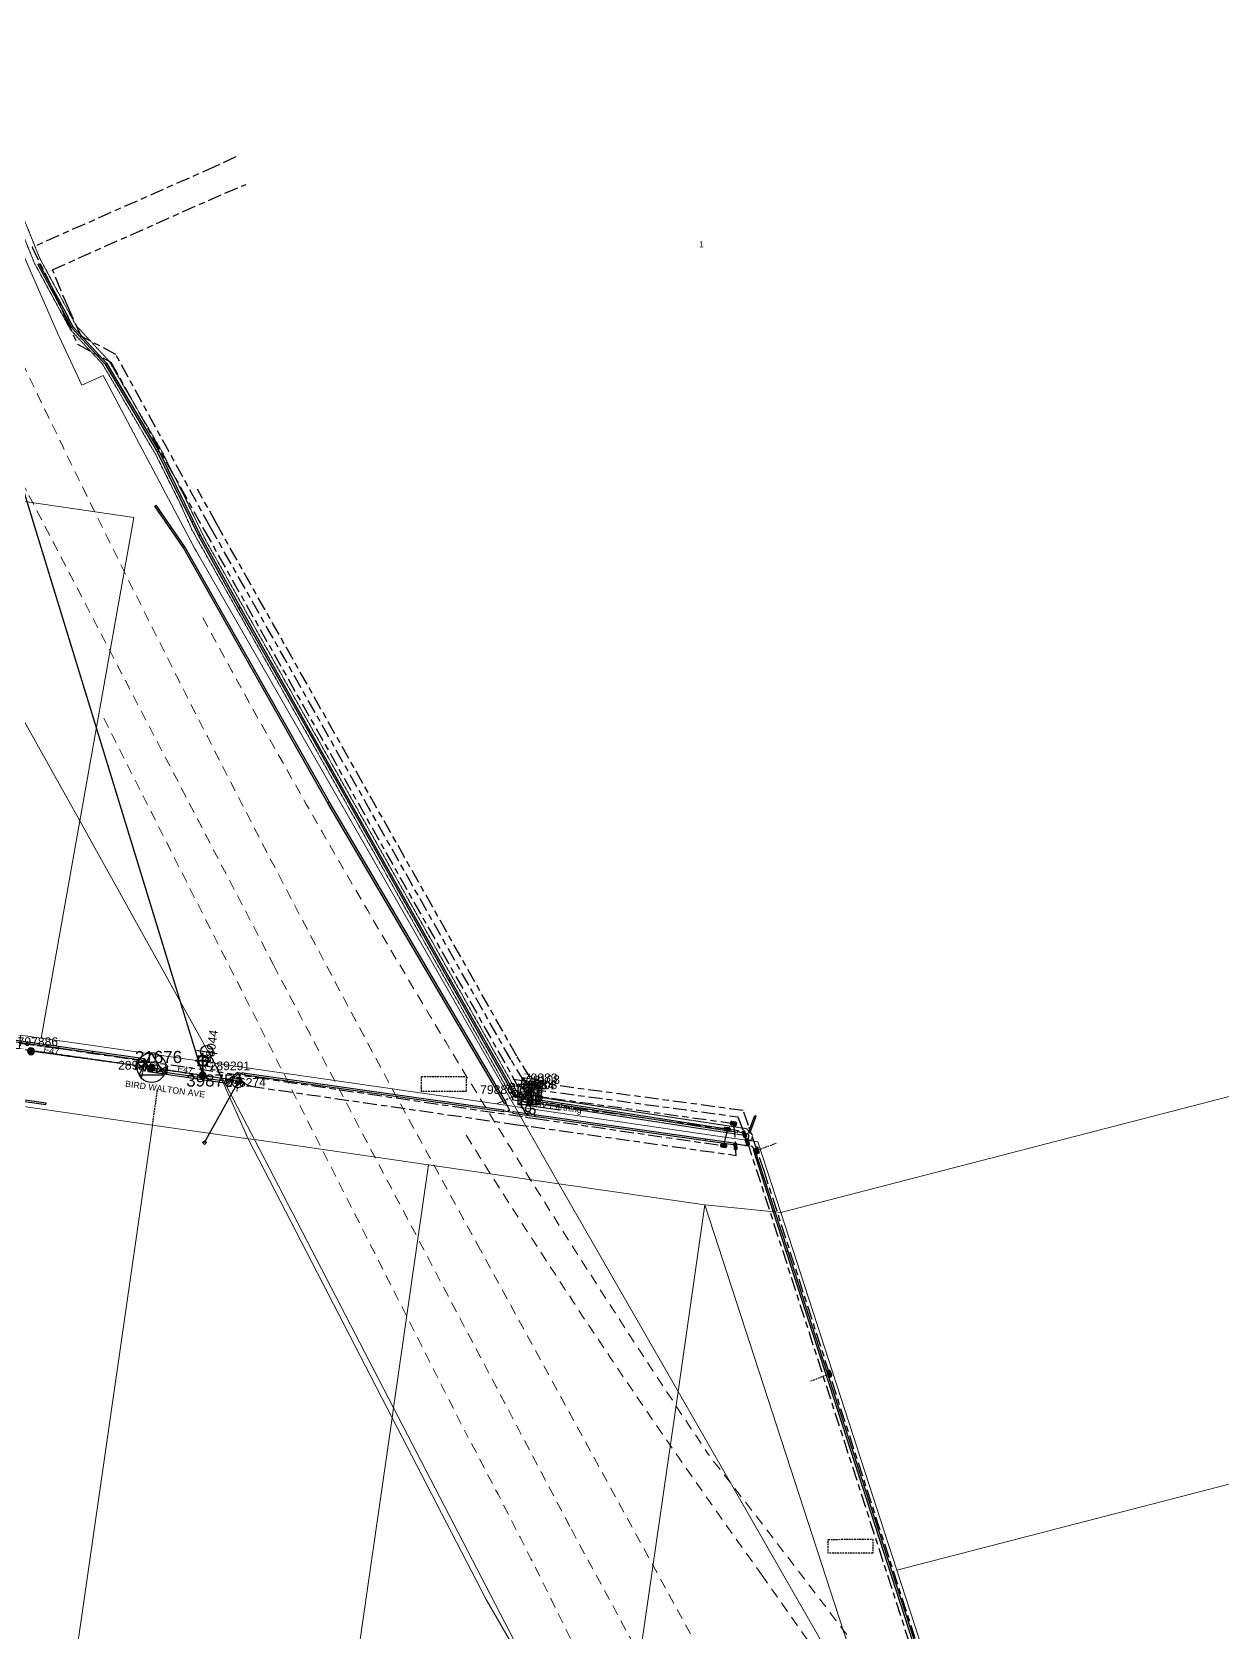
# Model space of a CAD drawing. Header units: metres. Extents: x 300545 to 301772, y 6244522 to 6246099.
# Drawn here: x 301155.6 to 301498.4, y 6245055.9 to 6245516.9 of the extents above; entities that cross this region are included whole.
import ezdxf
from ezdxf.enums import TextEntityAlignment as Align

# ---------------------------------------------------------------- set-up
doc = ezdxf.new("R2010")
doc.units = ezdxf.units.M
for name, pattern in [('Cable Exist OH', [1, 1, 0]), ('Cable Exist UG', [8.2, 4, -1.2, 1.8, -1.2]), ('Dash', [5, 3, -2]), ('DASHED', [0.75, 0.5, -0.25]), ('HIDDEN', [0.375, 0.25, -0.125]), ('HIDDEN2', [0.1875, 0.125, -0.0625])]:
    doc.linetypes.add(name, pattern=pattern)
doc.layers.get('0').update_dxf_attribs({"color": 6})
for name, color, linetype, lineweight in [('Cadastre Developer_SP_EXT', 9, 'Continuous', 5), ('Cadastre Land Parcels_SP_EXT', 9, 'Continuous', 5), ('Cadastre Other Property_SP_EXT', 9, 'HIDDEN', 5), ('Cadastre Roads_SP_EXT', 9, 'Continuous', 5)]:
    doc.layers.add(name, color=color, linetype=linetype, lineweight=lineweight)
for name, color, linetype in [('Duct_SP_EXT', 7, 'Continuous'), ('Equip_HV_EXT', 7, 'Continuous'), ('Equip_LV_EXT', 7, 'Continuous'), ('Equip_SP_HV_EXT', 7, 'Continuous'), ('Equip_SP_SL_EXT', 7, 'Continuous'), ('Mains_HV_EXT', 7, 'Continuous'), ('Mains_LV_EXT', 7, 'Continuous'), ('Services_SP_EXT', 7, 'Continuous'), ('Sub_SP_EXT', 7, 'Continuous'), ('Sub_SP_TR_HV_LV_EXT', 7, 'Continuous'), ('SupportsOH_SP_TR_HV_LV_SL_EXT', 7, 'Continuous'), ('Trench_SP_EXT', 7, 'Continuous')]:
    doc.layers.add(name, color=color, linetype=linetype)
doc.layers.add('UNKNOWN_FEATURES', color=1, linetype='DASHED', plot=False)
doc.styles.add('HVSW_LABEL', font='arial.ttf')
doc.styles.add('iecARIAL', font='arial.ttf', dxfattribs={"height": 2})
doc.styles.add('POLE_LABEL', font='arial.ttf')
doc.styles.get("Standard").update_dxf_attribs({"font": 'arial.ttf'})
doc.styles.add('SWITCH_LABEL', font='arial.ttf', dxfattribs={"height": 2.5})
doc.linetypes.add('Cable E UG', pattern='A,6,-0.5,["E",Standard,S=1.7,R=0,X=0.5,Y=-1],-2.9', length=9.4)

# ---------------------------------------------------------------- blocks, each defined once
blk = doc.blocks.new('SUB_POLE_EXT')
blk.add_wipeout([(0, 4.22), (0.42, 4.2), (0.83, 4.14), (1.21, 4.05), (1.62, 3.9), (1.99, 3.72), (2.35, 3.51), (2.68, 3.26), (2.99, 2.99), (3.28, 2.66), (3.52, 2.34), (3.76, 1.92), (3.9, 1.62), (4.04, 1.23), (4.18, 0.63), (4.22, 0), (4.18, -0.61), (4.06, -1.15), (3.9, -1.62), (3.58, -2.24), (3.22, -2.73), (2.97, -3.01), (2.68, -3.26), (2.36, -3.5), (2, -3.72), (1.64, -3.89), (1.25, -4.03), (0.82, -4.14), (0.42, -4.2), (0, -4.22), (-0.41, -4.2), (-0.8, -4.15), (-1.21, -4.05), (-1.62, -3.9), (-1.99, -3.73), (-2.35, -3.51), (-2.68, -3.26), (-2.96, -3.02), (-3.23, -2.72), (-3.51, -2.35), (-3.71, -2.01), (-3.91, -1.6), (-4.05, -1.21), (-4.16, -0.76), (-4.22, -0.14), (-4.21, 0.39), (-4.14, 0.83), (-4.03, 1.27), (-3.9, 1.63), (-3.71, 2.02), (-3.5, 2.37), (-3.28, 2.67), (-2.99, 2.99), (-2.68, 3.27), (-2.33, 3.52), (-1.98, 3.73), (-1.63, 3.9), (-1.2, 4.05), (-0.78, 4.15), (-0.4, 4.21)])
blk.add_line((2.16, 0.48), (2.16, 0.48, 0))
blk.add_lwpolyline([(-4.22, 0, 1), (4.22, 0, 1)], format="xyb", close=True)
blk.add_lwpolyline([(2.14, 0.52), (0, 4.22), (-3.66, -2.11), (3.66, -2.11)], close=True)
for tag, height, flags, p in [('STREET_CODE', 0.2, 9, (1.5, 0)), ('ASSET_NUM', 3.5, 8, (2, 2)), ('CONSTRUCTED_VOLTAGE', 0.2, 9, (1.5, -0.2)), ('OPERATING_VOLTAGE', 0.2, 9, (1.5, -0.6)), ('OPERATED_BY', 0.2, 9, (1.5, -0.8)), ('ORIENTATION', 0.2, 9, (1.5, -1.2)), ('OWNED_BY', 0.2, 9, (1.5, -1.4)), ('SECONDARY_VOLTAGE', 0.2, 9, (1.5, -1.6)), ('STATE', 0.2, 9, (1.5, -1.8)), ('SUBSTATION_TYPE', 0.2, 9, (1.5, -2)), ('STREETNAME', 0.2, 9, (1.5, -2.8)), ('SUBURB', 0.2, 9, (1.5, -3)), ('Z', 0.2, 1, (1.5, -3.4)), ('NO_PHASES', 0.2, 9, (1.5, -0.4)), ('MAINTAINED_BY', 0.2, 9, (1.5, -1)), ('USAGE', 0.2, 9, (1.5, -2.2)), ('LEGEND', 0.2, 9, (1.5, -2.4)), ('LOCATION', 0.2, 9, (1.5, -2.6)), ('NOTES', 0.2, 9, (1.5, -3.2))]:
    blk.add_attdef(tag, text='', height=height, dxfattribs=dict(flags=flags)).set_placement(p, align=Align.MIDDLE_LEFT)
blk = doc.blocks.new('LV_OH_LINKS_DISTFUSE_EXT')
for p, q in [((0, 0), (0.96, 0)), ((3.84, 0), (4.8, 0))]:
    blk.add_line(p, q)
blk.add_lwpolyline([(3.84, -1.2), (3.84, 1.2), (0.96, -1.2), (0.96, 1.2)], close=True)
at = {"flags": 9}
for tag, p in [('ACTUAL_STATUS', (0, 0)), ('CONSTRUCTED_VOLTAGE', (0, -0.2)), ('OPERATING_VOLTAGE', (0, -0.6)), ('ORIENTATION', (0, -0.8)), ('OWNED_BY', (0, -1)), ('STATE', (0, -1.2)), ('SWITCH_TYPE', (0, -1.4)), ('NO_PHASES', (0, -0.4)), ('USAGE', (0, -1.6)), ('NOTES', (0, -1.8))]:
    blk.add_attdef(tag, text='', height=0.2, dxfattribs=at).set_placement(p, align=Align.MIDDLE_LEFT)
at = {"flags": 1}
blk.add_attdef('Z', (0, 0), '', height=0.2, dxfattribs=at)
blk = doc.blocks.new('SL_LANTERN_EXT')
at = {"lineweight": 40}
for p, q in [((-1.46, 5.68), (-1.06, 5.28)), ((0, 1.97), (0, 6.47)), ((1.46, 5.68), (1.06, 5.28)), ((-2.25, 4.22), (2.25, 4.22)), ((-1.46, 2.76), (-1.06, 3.16)), ((0, 0), (0, 2.72)), ((1.46, 2.76), (1.06, 3.16))]:
    blk.add_line(p, q, dxfattribs=at)
blk.add_circle((0, 4.22), 1.5, dxfattribs=at)
at = {"style": 'iecARIAL', "flags": 8}
blk.add_attdef('ASSET_NUM', (1.5, 1.5), '', height=2.5, dxfattribs=at)
for tag, p, height, flags in [('OPERATING_VOLTAGE', (0.98, -1.65), 0.2, 9), ('ORIENTATION', (0.98, -1.85), 0.2, 9), ('OWNED_BY', (0.98, -2.05), 0.2, 9), ('STATE', (0.98, -2.25), 0.2, 9), ('CONSTRUCTED_VOLTAGE', (0.98, -0.65), 0.2, 9), ('CONTROL_TYPE', (0.98, -0.85), 0.2, 9), ('LANTERN_PURPOSE', (0.98, -1.05), 0.2, 9), ('LANTERN_TYPE', (0.98, -1.25), 0.2, 9), ('NO_PHASES', (0.98, -1.45), 0.2, 9), ('USAGE', (0.98, -2.45), 0.2, 9), ('CEXIST', (0.98, -2.65), 0.2, 9), ('CNEW', (0.98, -2.85), 0.2, 9), ('CNUMBER', (0.98, -3.05), 0.2, 9), ('CREMOVE', (0.98, -3.25), 0.2, 9), ('CREPLACE', (0.98, -3.45), 0.2, 9), ('LKINGHEIGHT', (0.98, -3.65), 0.2, 9), ('LBRACKET', (0.98, -3.85), 0.2, 9), ('LBRACKETVOCAB', (0.98, -4.05), 0.2, 9), ('LCATEGORY', (0.98, -4.25), 0.2, 9), ('LCHARGE1', (0.98, -4.45), 0.2, 9), ('LCHARGE1PERCENT', (0.98, -4.65), 0.2, 9), ('LNUMBER', (2.18, -3.25), 2.5, 8), ('STREETNAME', (0.98, -9.25), 0.2, 9), ('LCHARGE2', (0.98, -4.85), 0.2, 9), ('LCHARGE2PERCENT', (0.98, -5.05), 0.2, 9), ('LCHARGE3', (0.98, -5.25), 0.2, 9), ('LCHARGE3PERCENT', (0.98, -5.45), 0.2, 9), ('LEXIST', (0.98, -5.65), 0.2, 9), ('LLAMP', (0.98, -5.85), 0.2, 9), ('LLAMPVOCAB', (0.98, -6.05), 0.2, 9), ('LMAST', (0.98, -6.25), 0.2, 9), ('LMASTVOCAB', (0.98, -6.45), 0.2, 9), ('LNEW', (0.98, -6.65), 0.2, 9), ('LANTNUMBER', (0.98, -6.85), 0.2, 9), ('LOUTREACH', (0.98, -7.25), 0.2, 9), ('LOUTREACHVOCAB', (0.98, -7.45), 0.2, 9), ('LRATECODE', (0.98, -7.65), 0.2, 9), ('LREMOVE', (0.98, -7.85), 0.2, 9), ('LREPLACE', (0.98, -8.05), 0.2, 9), ('LTYPE', (0.98, -8.25), 0.2, 9), ('LTYPEVOCAB', (0.98, -8.45), 0.2, 9), ('LEGEND', (0.98, -8.65), 0.2, 9), ('LOCATION', (0.98, -8.85), 0.2, 9), ('NOTES', (0.98, -9.05), 0.2, 9), ('SUBURB', (0.98, -9.45), 0.2, 1)]:
    blk.add_attdef(tag, p, '', height=height, dxfattribs=dict(flags=flags))
blk = doc.blocks.new('CCP_EXT')
blk.add_wipeout([(0, 0.57), (0.57, 0), (0, -0.57), (-0.57, 0)])
blk.add_lwpolyline([(-0.57, 0), (0, 0.57), (0.57, 0), (0, -0.57), (-0.57, 0)])
at = {"flags": 1}
blk.add_attdef('Z', (0, 0), '', height=0.2, dxfattribs=at)
at = {"flags": 9}
for tag, p in [('CCP_TYPE', (0, 0)), ('CONSTRUCTED_VOLTAGE', (0, -0.2)), ('OPERATING_VOLTAGE', (0, -0.6)), ('ORIENTATION', (0, -0.8)), ('OWNED_BY', (0, -1)), ('STATE', (0, -1.8)), ('NO_PHASES', (0, -0.4)), ('USAGE', (0, -1.2)), ('LEGEND', (0, -1.4)), ('LIFE_SUPPORT', (0, -1.6)), ('NOTES', (0, -2))]:
    blk.add_attdef(tag, text='', height=0.2, dxfattribs=at).set_placement(p, align=Align.MIDDLE_LEFT)
blk = doc.blocks.new('POLE_EXT')
blk.add_hatch(color=256).paths.add_polyline_path([(-1, 0, 1), (1, 0, 1)])
blk.add_lwpolyline([(-1, 0, 1), (1, 0, 1)], format="xyb", close=True)
for tag, height, flags, p in [('pNumber', 2.5, 8, (-17.84, 2.07)), ('OWNED_BY', 0.2, 9, (1.35, -0.4)), ('SPECIAL_USE', 0.2, 9, (1.35, -0.8)), ('STATE', 0.2, 9, (1.35, -1)), ('cLV', 0.2, 9, (1.35, -1.4)), ('hDepth', 0.2, 9, (1.35, -1.6)), ('hDia', 0.2, 9, (1.35, -1.8)), ('cHV', 0.2, 9, (1.35, -2)), ('cLinedev', 0.2, 9, (1.35, -3.4)), ('pExisting', 0.2, 9, (1.35, -3.8)), ('pFooting', 0.2, 9, (1.35, -4.4)), ('pNew', 0.2, 9, (1.35, -4.6)), ('PARENT', 0.2, 9, (1.35, -0.6)), ('USAGE', 0.2, 9, (1.35, -1.2)), ('LBRACKET', 0.2, 9, (1.35, -2.2)), ('LExisting', 0.2, 9, (1.35, -2.4)), ('LANTNUMBER', 0.2, 9, (1.35, -2.6)), ('LOther', 0.2, 9, (1.35, -2.8)), ('LRemove', 0.2, 9, (1.35, -3)), ('LEGEND', 0.2, 9, (1.35, -3.2)), ('LOCATION', 0.2, 9, (1.35, -3.6)), ('PFNUMBER', 0.2, 9, (1.35, -4)), ('NEWPFNUMBER', 0.2, 9, (1.35, -4.2)), ('pRelocate', 0.2, 9, (1.35, -5)), ('pRemove', 0.2, 9, (1.35, -5.2)), ('pReplace', 0.2, 9, (1.35, -5.4)), ('pStay', 0.2, 9, (1.35, -5.6)), ('pType', 0.2, 9, (1.35, -5.8)), ('cspan', 0.2, 9, (1.35, -6)), ('STREETNAME', 0.2, 9, (1.35, -6.2)), ('SUBURB', 0.2, 9, (1.35, -6.4)), ('OPERATED_BY', 0.2, 9, (1.36, -7.01)), ('NOTES', 0.2, 9, (1.35, -6.6)), ('MAINTAINED_BY', 0.2, 9, (1.36, -6.81))]:
    blk.add_attdef(tag, text='', height=height, dxfattribs=dict(flags=flags)).set_placement(p, align=Align.MIDDLE_LEFT)
at = {"style": 'POLE_LABEL'}
for tag, height, flags, p in [('STRUCTURE_PLANT_NUMBER', 0.2, 9, (1.35, 0.03)), ('ASSET_NUM', 2.5, 8, (2, 2)), ('STREET_CODE', 0.2, 9, (1.35, -0.2))]:
    blk.add_attdef(tag, text='', height=height, dxfattribs=dict(at, flags=flags)).set_placement(p, align=Align.MIDDLE_LEFT)
at = {"flags": 1}
blk.add_attdef('Z', (1.35, -7.33), '', height=0.2, dxfattribs=at)
blk = doc.blocks.new('HV_STJ_EXT')
h = blk.add_hatch(color=256)
edge = h.paths.add_edge_path()
edge.add_ellipse((-0.59, 0.13), major_axis=(0.226, 0.226), ratio=1, start_angle=45, end_angle=135)
edge.add_line((-0.91, 0.13), (-0.91, -0.13))
edge.add_ellipse((-0.59, -0.13), major_axis=(0.226, 0.226), ratio=1, start_angle=135, end_angle=225)
edge.add_line((-0.59, -0.45), (0.59, -0.45))
edge.add_ellipse((0.59, -0.13), major_axis=(-0.226, 0.226), ratio=1, start_angle=135, end_angle=225)
edge.add_line((0.91, -0.13), (0.91, 0.13))
edge.add_ellipse((0.59, 0.13), major_axis=(-0.226, 0.226), ratio=1, start_angle=225, end_angle=315)
edge.add_line((0.59, 0.45), (-0.59, 0.45))
blk.add_lwpolyline([(-0.91, 0.13), (-0.91, -0.13, 0.414214), (-0.59, -0.45), (0.59, -0.45, 0.414214), (0.91, -0.13), (0.91, 0.13, 0.414214), (0.59, 0.45), (-0.59, 0.45, 0.414214)], format="xyb", close=True)
for tag, flags, p in [('ORIENTATION', 9, (1.5, 0)), ('Z', 1, (1.5, -0.8)), ('USAGE', 9, (1.5, -0.2)), ('LEGEND', 9, (1.5, -0.4)), ('NOTES', 9, (1.5, -0.6))]:
    blk.add_attdef(tag, text='', height=0.2, dxfattribs=dict(flags=flags)).set_placement(p, align=Align.MIDDLE_LEFT)
blk = doc.blocks.new('SWG_HOLEC_SU_EXT')
blk.add_line((1.8, -2), (5.8, -2))
for points in [[(1, 0), (0, 0)], [(6.6, 0), (7.6, 0)]]:
    blk.add_lwpolyline(points)
for points in [[(1.8, -0.8, 1), (1.8, 0.8, 1)], [(5.8, -0.8, 1), (5.8, 0.8, 1)]]:
    blk.add_lwpolyline(points, format="xyb", close=True)
at = {"style": 'SWITCH_LABEL', "flags": 8}
blk.add_attdef('ASSET_NUM', text='', height=2.5, rotation=179.9544, dxfattribs=at).set_placement((-2.4, 0), align=Align.MIDDLE_LEFT)
at = {"flags": 1}
blk.add_attdef('Z', (0, 0), '', height=0.2, dxfattribs=at)
at = {"flags": 9}
for tag, p in [('ACTUAL_STATUS', (0, -0.4)), ('CONSTRUCTED_VOLTAGE', (0, -0.6)), ('OPERATING_VOLTAGE', (0, -1)), ('ORIENTATION', (0, -1.2)), ('OWNED_BY', (0, -1.4)), ('STATE', (0, -1.8)), ('SWITCH_TYPE', (0, -2)), ('STREETNAME', (0, -2.6)), ('SUBURB', (0, -2.8)), ('NO_PHASES', (0, -0.8)), ('PARENT', (0, -1.6)), ('USAGE', (0, -2.2)), ('LOCATION', (0, -2.4)), ('NOTES', (0, -3))]:
    blk.add_attdef(tag, text='', height=0.2, dxfattribs=at).set_placement(p, align=Align.MIDDLE_LEFT)
at = {"style": 'SWITCH_LABEL', "flags": 9}
blk.add_attdef('STREET_CODE', text='', height=0.2, dxfattribs=at).set_placement((0, -0.2), align=Align.MIDDLE_LEFT)
blk = doc.blocks.new('HV_ABS_CLOSED_EXT')
blk.add_line((-3, 6.87), (3, 6.87))
blk.add_circle((0, 6.87), 1.8)
at = {"flags": 1}
blk.add_attdef('Z', (0, 0), '', height=0.2, dxfattribs=at)
at = {"style": 'HVSW_LABEL'}
for tag, height, flags, p in [('ASSET_NUM', 3.5, 8, (2, 2)), ('STREET_CODE', 0.2, 9, (0, -0.2))]:
    blk.add_attdef(tag, text='', height=height, dxfattribs=dict(at, flags=flags)).set_placement(p, align=Align.MIDDLE_LEFT)
at = {"flags": 9}
for tag, p in [('ACTUAL_STATUS', (0, -0.4)), ('CONSTRUCTED_VOLTAGE', (0, -0.6)), ('OPERATING_VOLTAGE', (0, -1)), ('ORIENTATION', (0, -1.2)), ('OWNED_BY', (0, -1.4)), ('STATE', (0, -1.6)), ('SWITCH_TYPE', (0, -1.8)), ('STREETNAME', (0, -2.6)), ('SUBURB', (0, -2.8)), ('NO_PHASES', (0, -0.8)), ('USAGE', (0, -2)), ('LEGEND', (0, -2.2)), ('LOCATION', (0, -2.4)), ('NOTES', (0, -3))]:
    blk.add_attdef(tag, text='', height=0.2, dxfattribs=at).set_placement(p, align=Align.MIDDLE_LEFT)
blk = doc.blocks.new('End Shackle_EXT')
blk.add_wipeout([(0, 0.25), (1.81, 0.25), (1.82, -0.25), (0, -0.25)])
blk.add_line((1.81, -1), (1.81, 1))
at = {"flags": 1}
blk.add_attdef('Z', (0, 0), '', height=0.2, dxfattribs=at)
at = {"flags": 9}
for tag, p in [('CONNECTOR_TYPE', (0, 0)), ('CONSTRUCTED_VOLTAGE', (0, -0.2)), ('OPERATING_VOLTAGE', (0, -0.6)), ('ORIENTATION', (0, -0.8)), ('OWNED_BY', (0, -1)), ('STATE', (0, -1.2)), ('NO_PHASES', (0, -0.4)), ('USAGE', (0, -1.4)), ('NOTES', (0, -1.6))]:
    blk.add_attdef(tag, text='', height=0.2, dxfattribs=at).set_placement(p, align=Align.MIDDLE_LEFT)
blk = doc.blocks.new('SWITCHING_STATION_EXT')
blk.add_hatch(color=256).paths.add_polyline_path([(-3, 3), (-3, -3), (0, 0)])
h = blk.add_hatch(color=256)
h.paths.add_polyline_path([(0, 0), (3, -3), (3, 3)])
h.paths.add_polyline_path([(3.59, -1.15), (4.63, -1.15), (4.63, -0.85), (3.59, -0.85)], flags=9)
h.paths.add_polyline_path([(3.59, -0.95), (4.83, -0.95), (4.83, -0.65), (3.59, -0.65)], flags=9)
h.paths.add_polyline_path([(3.59, -0.75), (4.63, -0.75), (4.63, -0.45), (3.59, -0.45)], flags=9)
h.paths.add_polyline_path([(3.59, -0.55), (4.83, -0.55), (4.83, -0.25), (3.59, -0.25)], flags=9)
h.paths.add_polyline_path([(3.59, -0.35), (5.69, -0.35), (5.69, -0.05), (3.59, -0.05)], flags=9)
for p, q in [((-3, 3), (3, -3)), ((-3, -3), (3, 3)), ((-2.4, 2.33), (-2.4, 2.33, 0)), ((2.33, 2.33), (2.33, 2.33, 0))]:
    blk.add_line(p, q)
blk.add_lwpolyline([(-3, 3), (3, 3), (3, -3), (-3, -3)], close=True)
for tag, height, flags, p in [('STREET_CODE', 0.2, 9, (1.5, 0)), ('ASSET_NUM', 2.5, 8, (3.46, 2)), ('CONSTRUCTED_VOLTAGE', 0.2, 9, (1.5, -0.2)), ('OPERATING_VOLTAGE', 0.2, 9, (1.5, -0.6)), ('OPERATED_BY', 0.2, 9, (1.5, -0.8)), ('ORIENTATION', 0.2, 9, (1.5, -1.2)), ('OWNED_BY', 0.2, 9, (1.5, -1.4)), ('STATE', 0.2, 9, (1.5, -1.6)), ('SITE_TYPE', 0.2, 9, (1.5, -2.6)), ('STREETNAME', 0.2, 9, (1.5, -2.8)), ('SUBURB', 0.2, 9, (1.5, -3)), ('Z', 0.2, 1, (1.5, -3.4)), ('NO_PHASES', 0.2, 9, (1.5, -0.4)), ('MAINTAINED_BY', 0.2, 9, (1.5, -1)), ('PARENT', 0.2, 9, (1.5, -1.8)), ('USAGE', 0.2, 9, (1.5, -2)), ('LEGEND', 0.2, 9, (1.5, -2.2)), ('LOCATION', 0.2, 9, (1.5, -2.4)), ('NOTES', 0.2, 9, (1.5, -3.2))]:
    blk.add_attdef(tag, text='', height=height, dxfattribs=dict(flags=flags)).set_placement(p, align=Align.MIDDLE_LEFT)

msp = doc.modelspace()

# ---------------------------------------------------------------- linework, layer by layer
at = {"layer": 'Cadastre Developer_SP_EXT', "linetype": 'Dash'}
for points in [[(301280.65, 6245199.04, 0.016564), (301365.75, 6245072.44)], [(301280.13, 6245114.03, -0.030606), (301372.44, 6244911.89)], [(301350.38, 6245107.14, -0.014812), (301492.59, 6244913.2)]]:
    msp.add_lwpolyline(points, format="xyb", dxfattribs=at)
for points in [[(301474.72, 6244818.44), (301284.85, 6245165.88)], [(301365.75, 6245072.44), (301442.74, 6244963.28), (301509.34, 6244870.93), (301528.45, 6244846.87)]]:
    msp.add_lwpolyline(points, dxfattribs=at)
at = {"layer": 'Cadastre Land Parcels_SP_EXT', "linetype": 'Continuous'}
for points in [[(301169.31, 6245289.65), (301148.85, 6245326.38), (301119.36, 6245386.6), (301115.92, 6245387.1), (301094.15, 6245236.37), (301138.28, 6245229.93), (301152.22, 6245227.91), (301158.26, 6245227.03), (301169.31, 6245289.65)], [(301208.15, 6245219.8), (301212.86, 6245209.24), (301217.85, 6245198.04), (301219.64, 6245197.79), (301213.73, 6245209.11), (301208.15, 6245219.8)], [(301294.62, 6245207.27), (301208.15, 6245219.8), (301213.73, 6245209.11), (301219.64, 6245197.79), (301269.78, 6245190.51), (301307.34, 6245185.06), (301294.62, 6245207.27)], [(301190.28, 6245201.92), (301150.52, 6245207.71), (301107.42, 6244909.21), (301147.24, 6244903.45), (301168.73, 6245052.71), (301190.28, 6245201.92)], [(301364.63, 6245197.11), (301352.42, 6245198.88), (301294.62, 6245207.27), (301307.34, 6245185.06), (301349.41, 6245178.96), (301371.25, 6245176.73), (301364.63, 6245197.11)], [(301168.73, 6245052.71), (301248.31, 6245041.18), (301259.34, 6245117.57), (301217.85, 6245198.04), (301190.28, 6245201.92), (301168.73, 6245052.71)], [(301217.85, 6245198.04), (301259.34, 6245117.57), (301259.72, 6245120.54), (301219.64, 6245197.79), (301217.85, 6245198.04)], [(301259.72, 6245120.54), (301269.78, 6245190.51), (301219.64, 6245197.79), (301259.72, 6245120.54)], [(301327.93, 6245029.63), (301341.68, 6245125.19), (301307.34, 6245185.06), (301269.78, 6245190.51), (301259.72, 6245120.54), (301305.16, 6245032.93), (301327.93, 6245029.63)], [(301307.34, 6245185.06), (301341.68, 6245125.19), (301349.41, 6245178.96), (301307.34, 6245185.06)], [(301399.86, 6245023.73), (301349.41, 6245178.96), (301341.68, 6245125.19), (301399.86, 6245023.73)], [(301404.71, 6245073.76), (301371.25, 6245176.73), (301349.41, 6245178.96), (301399.86, 6245023.73), (301447.44, 6244942.27), (301404.71, 6245073.76)], [(301399.86, 6245023.73), (301341.68, 6245125.19), (301327.93, 6245029.63), (301401.41, 6245018.97), (301399.86, 6245023.73)], [(301259.34, 6245117.57), (301286.4, 6245065.25), (301305.16, 6245032.93), (301259.72, 6245120.54), (301259.34, 6245117.57)], [(301248.31, 6245041.18), (301305.16, 6245032.93), (301286.4, 6245065.25), (301259.34, 6245117.57), (301248.31, 6245041.18)]]:
    msp.add_lwpolyline(points, close=True, dxfattribs=at)
for points in [[(301596.56, 6245235.05), (301371.25, 6245176.73), (301404.71, 6245073.76), (301600.2, 6245124.37)], [(301600.2, 6245124.37), (301404.71, 6245073.76), (301447.44, 6244942.27)]]:
    msp.add_lwpolyline(points, dxfattribs=at)
at = {"layer": 'Duct_SP_EXT'}
for p, q in [((301157.22, 6245449.88), (301157.43, 6245449.99)), ((301157.22, 6245449.88), (301165.42, 6245434.71)), ((301157.64, 6245450.1), (301157.43, 6245449.99)), ((301157.64, 6245450.1), (301165.85, 6245434.93)), ((301165.42, 6245434.71), (301165.64, 6245434.82)), ((301165.42, 6245434.71), (301165.64, 6245434.82)), ((301165.42, 6245434.71), (301165.42, 6245434.71)), ((301165.42, 6245434.71), (301165.67, 6245434.18)), ((301165.85, 6245434.93), (301165.64, 6245434.82)), ((301165.85, 6245434.93), (301165.64, 6245434.82)), ((301165.67, 6245434.18), (301165.88, 6245434.29)), ((301165.67, 6245434.18), (301166.92, 6245431.79)), ((301165.85, 6245434.93), (301165.85, 6245434.93)), ((301165.85, 6245434.93), (301166.1, 6245434.39)), ((301166.1, 6245434.39), (301165.88, 6245434.29)), ((301166.1, 6245434.39), (301167.31, 6245432.07)), ((301166.92, 6245431.79), (301167.12, 6245431.93)), ((301166.92, 6245431.79), (301176.68, 6245421.17)), ((301167.31, 6245432.07), (301167.12, 6245431.93)), ((301167.31, 6245432.07), (301177.03, 6245421.49)), ((301176.66, 6245421.19), (301176.85, 6245421.33)), ((301176.68, 6245421.17), (301176.66, 6245421.19)), ((301176.66, 6245421.19), (301191.67, 6245395.96)), ((301176.68, 6245421.17), (301176.85, 6245421.33)), ((301177.03, 6245421.49), (301176.85, 6245421.33)), ((301177.05, 6245421.48), (301176.85, 6245421.33)), ((301177.03, 6245421.49), (301177.05, 6245421.48)), ((301177.05, 6245421.48), (301192.09, 6245396.19)), ((301191.67, 6245395.96), (301191.88, 6245396.07)), ((301191.67, 6245395.96), (301201.62, 6245375.66)), ((301192.09, 6245396.19), (301191.88, 6245396.07)), ((301192.09, 6245396.19), (301202.05, 6245375.87)), ((301190.99, 6245380.29), (301191.19, 6245380.42)), ((301199.19, 6245368.33), (301190.99, 6245380.29)), ((301191.39, 6245380.56), (301191.19, 6245380.42)), ((301199.59, 6245368.58), (301191.39, 6245380.56)), ((301201.62, 6245375.66), (301201.83, 6245375.77)), ((301201.62, 6245375.66), (301203.55, 6245371.72)), ((301202.05, 6245375.87), (301201.83, 6245375.77)), ((301202.05, 6245375.87), (301203.98, 6245371.95)), ((301199.19, 6245368.33), (301199.39, 6245368.45)), ((301240.82, 6245294.75), (301199.19, 6245368.33)), ((301199.59, 6245368.58), (301199.39, 6245368.45)), ((301241.24, 6245294.99), (301199.59, 6245368.58)), ((301203.55, 6245371.72), (301203.76, 6245371.84)), ((301203.55, 6245371.72), (301215.1, 6245350.93)), ((301203.98, 6245371.95), (301203.76, 6245371.84)), ((301203.98, 6245371.95), (301215.52, 6245351.16)), ((301215.1, 6245350.93), (301215.31, 6245351.04)), ((301215.1, 6245350.93), (301235.11, 6245315.55)), ((301215.52, 6245351.16), (301215.31, 6245351.04)), ((301215.52, 6245351.16), (301235.53, 6245315.78)), ((301235.11, 6245315.55), (301235.32, 6245315.66)), ((301235.11, 6245315.55), (301275.64, 6245243.63)), ((301235.53, 6245315.78), (301235.32, 6245315.66)), ((301235.53, 6245315.78), (301276.05, 6245243.87)), ((301240.82, 6245294.75), (301241.03, 6245294.87)), ((301291.73, 6245208.21), (301240.82, 6245294.75)), ((301241.24, 6245294.99), (301241.03, 6245294.87)), ((301292.15, 6245208.45), (301241.24, 6245294.99)), ((301275.64, 6245243.63), (301275.84, 6245243.75)), ((301275.64, 6245243.63), (301294.79, 6245209.89)), ((301276.05, 6245243.87), (301275.84, 6245243.75)), ((301276.05, 6245243.87), (301295.21, 6245210.13)), ((301095.49, 6245234.51), (301163.23, 6245224.66)), ((301095.42, 6245234.04), (301163.16, 6245224.18)), ((301163.16, 6245224.18), (301163.19, 6245224.42)), ((301163.16, 6245224.18), (301163.19, 6245224.42)), ((301163.16, 6245224.18), (301163.16, 6245224.18)), ((301163.16, 6245224.18), (301172.99, 6245222.77)), ((301163.23, 6245224.66), (301163.19, 6245224.42)), ((301163.23, 6245224.66), (301163.19, 6245224.42)), ((301163.23, 6245224.66), (301163.23, 6245224.66)), ((301163.23, 6245224.66), (301173.06, 6245223.24)), ((301172.99, 6245222.77), (301173.03, 6245223.01)), ((301173.06, 6245223.24), (301173.03, 6245223.01)), ((301150.74, 6245209.15), (301159.53, 6245207.87)), ((301150.8, 6245209.63), (301159.59, 6245208.35)), ((301159.53, 6245207.87), (301159.56, 6245208.11)), ((301159.59, 6245208.35), (301159.56, 6245208.11)), ((301291.73, 6245208.21), (301291.94, 6245208.33)), ((301292.15, 6245208.45), (301291.94, 6245208.33)), ((301294.79, 6245209.89), (301295, 6245210.01)), ((301295.21, 6245210.13), (301295, 6245210.01)), ((301300.76, 6245208.84), (301300.79, 6245209.07)), ((301300.76, 6245208.84), (301308.21, 6245207.83)), ((301300.82, 6245209.31), (301300.79, 6245209.07)), ((301300.82, 6245209.31), (301308.28, 6245208.31)), ((301308.21, 6245207.83), (301308.24, 6245208.07)), ((301308.21, 6245207.83), (301308.24, 6245208.07)), ((301308.21, 6245207.83), (301352.56, 6245200.85)), ((301308.28, 6245208.31), (301308.24, 6245208.07)), ((301308.28, 6245208.31), (301308.24, 6245208.07)), ((301308.28, 6245208.31), (301352.63, 6245201.32)), ((301291.36, 6245205.84), (301291.39, 6245206.08)), ((301291.43, 6245206.31), (301291.39, 6245206.08)), ((301294.09, 6245205.44), (301294.12, 6245205.68)), ((301294.09, 6245205.44), (301349.55, 6245197.53)), ((301294.15, 6245205.92), (301294.12, 6245205.68)), ((301294.15, 6245205.92), (301349.62, 6245198.01)), ((301361.95, 6245199.85), (301363.77, 6245204.73)), ((301362.4, 6245199.68), (301364.22, 6245204.56)), ((301363.77, 6245204.73), (301363.99, 6245204.64)), ((301364.22, 6245204.56), (301363.99, 6245204.64)), ((301349.55, 6245197.53), (301349.58, 6245197.77)), ((301349.55, 6245197.53), (301358.26, 6245196.3)), ((301349.62, 6245198.01), (301349.58, 6245197.77)), ((301349.62, 6245198.01), (301358.32, 6245196.77)), ((301352.56, 6245200.85), (301352.6, 6245201.09)), ((301352.56, 6245200.85), (301358.91, 6245199.94)), ((301352.63, 6245201.32), (301352.6, 6245201.09)), ((301352.63, 6245201.32), (301358.98, 6245200.42)), ((301358.91, 6245199.94), (301358.94, 6245200.18)), ((301358.98, 6245200.42), (301358.94, 6245200.18)), ((301361.95, 6245199.85), (301362.18, 6245199.77)), ((301362.4, 6245199.68), (301362.18, 6245199.77)), ((301358.26, 6245196.3), (301358.29, 6245196.54)), ((301358.32, 6245196.77), (301358.29, 6245196.54)), ((301363.27, 6245194.89), (301363.5, 6245194.97)), ((301363.27, 6245194.89), (301369.02, 6245177.21)), ((301363.73, 6245195.04), (301363.5, 6245194.97)), ((301363.73, 6245195.04), (301369.48, 6245177.36)), ((301369.02, 6245177.21), (301369.25, 6245177.28)), ((301369.02, 6245177.21), (301372.81, 6245165.47)), ((301369.48, 6245177.36), (301369.25, 6245177.28)), ((301369.48, 6245177.36), (301373.26, 6245165.62)), ((301372.81, 6245165.47), (301373.03, 6245165.54)), ((301372.81, 6245165.47), (301382.73, 6245134.86)), ((301373.26, 6245165.62), (301373.03, 6245165.54)), ((301373.26, 6245165.62), (301383.19, 6245135.01)), ((301382.73, 6245134.86), (301382.96, 6245134.93)), ((301382.73, 6245134.86), (301387.72, 6245119.56)), ((301383.19, 6245135.01), (301382.96, 6245134.93)), ((301383.19, 6245135.01), (301388.18, 6245119.71)), ((301387.72, 6245119.56), (301387.95, 6245119.63)), ((301387.72, 6245119.56), (301417.91, 6245026.71)), ((301388.18, 6245119.71), (301387.95, 6245119.63)), ((301388.18, 6245119.71), (301418.37, 6245026.86))]:
    msp.add_line(p, q, dxfattribs=at)
at = {"layer": 'Mains_HV_EXT', "linetype": 'Continuous'}
msp.add_lwpolyline([(301213.04, 6245215.1, 0.902345), (301216.62, 6245213.93)], format="xyb", dxfattribs=at)
at = {"layer": 'Mains_HV_EXT', "linetype": 'Cable Exist UG'}
for points in [[(301298.57, 6245210.76), (301299.65, 6245212.31), (301358.94, 6245204.34), (301358.94, 6245204.34), (301360.74, 6245199.36)], [(301298.58, 6245210.74), (301300.47, 6245210.36), (301305.24, 6245209.72), (301357.65, 6245202.45)], [(301299.07, 6245208.59), (301303.71, 6245208), (301355.88, 6245200.76)], [(301357.65, 6245202.44), (301358.24, 6245195.74)], [(301355.88, 6245200.76), (301354.82, 6245196.03)], [(301360.73, 6245199.38), (301361.66, 6245197.08)], [(301361.65, 6245197.11), (301420.72, 6245014.39), (301432.3, 6244973.29), (301442.69, 6244951.64), (301494.45, 6244862.63), (301494.82, 6244857.79), (301493.78, 6244856.31)], [(301385.33, 6245130.36), (301366.44, 6245188.81), (301364.43, 6245194.66)], [(301473.97, 6244901.81), (301444.46, 6244952.58), (301434.18, 6244974), (301426.74, 6245000.42), (301422.63, 6245015), (301422.63, 6245015), (301385.33, 6245130.36)]]:
    msp.add_lwpolyline(points, dxfattribs=at)
at = {"layer": 'Mains_HV_EXT', "linetype": 'Cable E UG'}
msp.add_lwpolyline([(301307.67, 6245206.26), (301298.16, 6245207.61), (301298.17, 6245208.77)], dxfattribs=at)
at = {"layer": 'Trench_SP_EXT', "linetype": 'Cable Exist UG'}
for points in [[(301216.09, 6245216.84), (301214.91, 6245217.04)], [(301300.78, 6245209.09), (301299.85, 6245209.22), (301300.06, 6245210.88), (301300.3, 6245212.86)], [(301291.94, 6245208.33), (301292.87, 6245206.8), (301293.03, 6245206.45), (301292.99, 6245206.14), (301292.59, 6245205.9)], [(301299.85, 6245209.22), (301295.92, 6245209.82), (301295.01, 6245210.03)], [(301291.39, 6245206.08), (301294.12, 6245205.68)]]:
    msp.add_lwpolyline(points, dxfattribs=at)
for points in [[(301216.09, 6245216.84), (301215.9, 6245216.87), (301215.9, 6245216.87, 0.404014), (301215.32, 6245216.31), (301215.32, 6245216.31), (301215.12, 6245214.76)], [(301358.9, 6245200.16), (301361.69, 6245199.42), (301361.69, 6245199.42, -0.391762), (301361.99, 6245198.7), (301361.99, 6245198.7), (301361.41, 6245196.24), (301361.41, 6245196.24, -0.380127), (301360.96, 6245196.12), (301360.96, 6245196.12), (301358.28, 6245196.45)], [(301358.21, 6245196.52), (301362.6, 6245195.92), (301362.6, 6245195.92, -0.285509), (301363.49, 6245195.02)]]:
    msp.add_lwpolyline(points, format="xyb", dxfattribs=at)
at = {"layer": 'UNKNOWN_FEATURES'}
for points in [[(301214.64, 6245211.7), (301215.45, 6245216.95)], [(301267.8, 6245211.59), (301267.8, 6245216), (301280.68, 6245216), (301280.68, 6245211.62), (301267.83, 6245211.62)], [(301299.5, 6245212.58), (301289.58, 6245208.08)], [(301300.03, 6245210.97), (301300.52, 6245215.44)], [(301300.82, 6245209.42), (301301.58, 6245215.74)], [(301369.98, 6245196.7), (301363.69, 6245194.38)], [(301384.57, 6245129.99), (301384.49, 6245129.95), (301379.92, 6245128.16)], [(301384.9, 6245078.64), (301384.9, 6245082.59), (301397.76, 6245082.66), (301397.79, 6245078.64), (301384.91, 6245078.64)]]:
    msp.add_lwpolyline(points, dxfattribs=at)

# ---------------------------------------------------------------- block references
at = {"layer": 'Equip_HV_EXT'}
ref = msp.add_blockref('SWG_HOLEC_SU_EXT', (301299.65, 6245212.31), dxfattribs=dict(at, rotation=171.6242788931907))
ref.add_attrib('ASSET_NUM', '79883', dxfattribs={"layer": '0', "height": 2.5, "style": 'SWITCH_LABEL'}).set_placement((301297.26, 6245213.56), align=Align.BOTTOM_LEFT)
ref = msp.add_blockref('SWG_HOLEC_SU_EXT', (301296.79, 6245210.92), dxfattribs=dict(at, rotation=300.4257839786158))
ref.add_attrib('ASSET_NUM', '79886', dxfattribs={"layer": '0', "height": 2.5, "style": 'SWITCH_LABEL'}).set_placement((301294.39, 6245212.17), align=Align.MIDDLE_RIGHT)
ref = msp.add_blockref('SWG_HOLEC_SU_EXT', (301300.47, 6245210.36), dxfattribs=dict(at, rotation=172.0034259738981))
ref.add_attrib('ASSET_NUM', '79885', dxfattribs={"layer": '0', "height": 2.5, "rotation": 359.9841, "style": 'SWITCH_LABEL'}).set_placement((301298.07, 6245211.61), align=Align.TOP_CENTER)
ref = msp.add_blockref('SWG_HOLEC_SU_EXT', (301298.74, 6245212.51), dxfattribs=dict(at, rotation=267.2443436045613))
ref.add_attrib('ASSET_NUM', '79884', dxfattribs={"layer": '0', "height": 2.5, "rotation": 357.9546, "style": 'SWITCH_LABEL'}).set_placement((301296.34, 6245213.76), align=Align.MIDDLE_LEFT)
msp.add_blockref('HV_STJ_EXT', (301299.07, 6245208.59), dxfattribs=at)
for p, rotation in [((301357.65, 6245202.42), 170.9204129579763), ((301355.84, 6245200.76), 172.0905376599827), ((301360.74, 6245199.36), 287.9156546353595), ((301361.66, 6245197.08), 287.9156413587007), ((301354.82, 6245196.03), 351.7490558625927), ((301358.23, 6245195.79), 274.0648412785353), ((301364.47, 6245194.66), 108.16877983418), ((301385.33, 6245130.36), 107.9156546670923)]:
    msp.add_blockref('HV_STJ_EXT', p, dxfattribs=dict(at, rotation=rotation))
at = {"layer": 'Equip_SP_SL_EXT'}
ref = msp.add_blockref('SL_LANTERN_EXT', (301204.8, 6245216.32), dxfattribs=at)
ref.add_attrib('ASSET_NUM', '198044', dxfattribs={"layer": '0', "height": 2.5, "rotation": 81.9953, "style": 'iecARIAL'}).set_placement((301206.3, 6245217.82), align=Align.MIDDLE_LEFT)
at = {"layer": 'Sub_SP_EXT'}
ref = msp.add_blockref('SWITCHING_STATION_EXT', (301299.37, 6245212.25), dxfattribs=dict(at, rotation=351.8586272640582))
ref.add_attrib('ASSET_NUM', '28108', dxfattribs={"layer": '0', "height": 2.5, "rotation": 1}).set_placement((301302.84, 6245213), align=Align.BOTTOM_CENTER)
ref = msp.add_blockref('SWITCHING_STATION_EXT', (301298.59, 6245210.76), dxfattribs=at)
ref.add_attrib('ASSET_NUM', '28108', dxfattribs={"layer": '0', "height": 2.5, "rotation": 1}).set_placement((301302.05, 6245211.51), align=Align.BOTTOM_CENTER)
at = {"layer": 'Sub_SP_TR_HV_LV_EXT'}
ref = msp.add_blockref('SUB_POLE_EXT', (301190.02, 6245218.53), dxfattribs=at)
ref.add_attrib('ASSET_NUM', '21676', dxfattribs={"layer": '0', "height": 3.5, "rotation": 0.1744}).set_placement((301192.02, 6245218.78), align=Align.BOTTOM_CENTER)
at = {"layer": 'SupportsOH_SP_TR_HV_LV_SL_EXT'}
ref = msp.add_blockref('POLE_EXT', (301155.26, 6245223.25), dxfattribs=at)
ref.add_attrib('ASSET_NUM', '797886', dxfattribs={"layer": '0', "height": 2.5, "style": 'POLE_LABEL'}).set_placement((301157.26, 6245224), align=Align.BOTTOM_CENTER)
ref = msp.add_blockref('POLE_EXT', (301204.75, 6245216.26), dxfattribs=at)
ref.add_attrib('ASSET_NUM', '289291', dxfattribs={"layer": '0', "height": 2.5, "rotation": 0.0474, "style": 'POLE_LABEL'}).set_placement((301206.75, 6245217.01), align=Align.BOTTOM_LEFT)
ref = msp.add_blockref('POLE_EXT', (301215.12, 6245214.76), dxfattribs=at)
ref.add_attrib('ASSET_NUM', '296274', dxfattribs={"layer": '0', "height": 2.5, "rotation": 1, "style": 'POLE_LABEL'}).set_placement((301217.12, 6245215.51), align=Align.TOP_CENTER)

# ---------------------------------------------------------------- texts
at = {"layer": 'Cadastre Land Parcels_SP_EXT'}
msp.add_text('1', height=1.8, rotation=0.2569, dxfattribs=at).set_placement((301347.73, 6245454.83))
at = {"layer": 'Mains_HV_EXT'}
msp.add_text('HV Earthing', height=1.8, rotation=351.9101, dxfattribs=at).set_placement((301300.42, 6245207.29))
at = {"layer": 'Mains_LV_EXT'}
msp.add_text('E47', height=1.8, rotation=352.1584, dxfattribs=at).set_placement((301158.8, 6245222.82))
at = {"layer": 'Sub_SP_EXT'}
msp.add_text('28108', height=1.8, rotation=1, dxfattribs=at).set_placement((301296.83, 6245212.4))

# ---------------------------------------------------------------- next in the draw order: linework, layer by layer
at = {"layer": 'Cadastre Land Parcels_SP_EXT', "linetype": 'Continuous'}
for points in [[(301119.36, 6245386.6), (301184.89, 6245377.07), (301184.61, 6245375.38), (301169.31, 6245289.65), (301208.15, 6245219.8), (301294.62, 6245207.27), (301202.92, 6245367.18), (301202.41, 6245368.14), (301201.12, 6245370.58), (301192.16, 6245387.47), (301185.63, 6245399.8), (301176.04, 6245417.89), (301169.93, 6245415.13), (301163.4, 6245429.18), (301163.4, 6245429.18), (301163.13, 6245429.79), (301151.24, 6245457)], [(301151.24, 6245457), (301163.13, 6245429.79), (301163.4, 6245429.18), (301169.93, 6245415.13), (301176.04, 6245417.89), (301185.63, 6245399.8), (301192.16, 6245387.47), (301201.12, 6245370.58), (301202.41, 6245368.14), (301202.92, 6245367.18), (301294.62, 6245207.27), (301352.42, 6245198.88), (301364.63, 6245197.11), (301371.25, 6245176.73), (301596.56, 6245235.05)]]:
    msp.add_lwpolyline(points, dxfattribs=at)
msp.add_lwpolyline([(301208.15, 6245219.8), (301169.31, 6245289.65), (301158.26, 6245227.03), (301172.38, 6245224.99), (301208.15, 6245219.8)], close=True, dxfattribs=at)
at = {"layer": 'Duct_SP_EXT'}
for p, q in [((301172.99, 6245222.77), (301187.67, 6245220.67)), ((301173.06, 6245223.24), (301188.01, 6245221.11)), ((301187.67, 6245220.67), (301187.84, 6245220.89)), ((301187.67, 6245220.67), (301189.04, 6245217.41)), ((301188.01, 6245221.11), (301187.84, 6245220.89)), ((301188.01, 6245221.11), (301189.38, 6245217.85)), ((301189.04, 6245217.41), (301189.21, 6245217.63)), ((301189.38, 6245217.85), (301189.21, 6245217.63))]:
    msp.add_line(p, q, dxfattribs=at)
at = {"layer": 'Mains_HV_EXT', "linetype": 'Cable Exist OH'}
for points in [[(301190.03, 6245218.47), (301155.26, 6245223.25), (301155.24, 6245223.26)], [(301190.02, 6245218.53), (301204.91, 6245216.35)]]:
    msp.add_lwpolyline(points, dxfattribs=at)
at = {"layer": 'Mains_LV_EXT', "linetype": 'Cable Exist OH'}
for points in [[(301190.03, 6245218.47), (301135.78, 6245226.2), (301093.15, 6245232.32)], [(301190.03, 6245218.47), (301204.8, 6245216.33)]]:
    msp.add_lwpolyline(points, dxfattribs=at)
at = {"layer": 'Services_SP_EXT'}
msp.add_lwpolyline([(301112.5, 6245516.91), (301204.75, 6245216.26)], dxfattribs=at)
at = {"layer": 'UNKNOWN_FEATURES'}
for points in [[(301187.92, 6245220.7), (301187.14, 6245215.63)], [(301190.28, 6245201.92), (301191.76, 6245212.26)]]:
    msp.add_lwpolyline(points, dxfattribs=at)

# ---------------------------------------------------------------- next in the draw order: block references
at = {"layer": 'Equip_LV_EXT'}
for p, rotation in [((301189.27, 6245218.58), 171.892327775441), ((301190.76, 6245218.36), 351.7458142437459)]:
    msp.add_blockref('LV_OH_LINKS_DISTFUSE_EXT', p, dxfattribs=dict(at, rotation=rotation))
at = {"layer": 'Equip_SP_HV_EXT'}
ref = msp.add_blockref('HV_ABS_CLOSED_EXT', (301204.8, 6245216.32), dxfattribs=dict(at, rotation=350.643307863721))
ref.add_attrib('ASSET_NUM', '39875', dxfattribs={"layer": '0', "height": 3.5, "style": 'HVSW_LABEL'}).set_placement((301206.8, 6245216.57), align=Align.TOP_CENTER)
at = {"layer": 'SupportsOH_SP_TR_HV_LV_SL_EXT'}
ref = msp.add_blockref('POLE_EXT', (301190.03, 6245218.47), dxfattribs=at)
ref.add_attrib('ASSET_NUM', '289293', dxfattribs={"layer": '0', "height": 2.5, "rotation": 0.0981, "style": 'POLE_LABEL'}).set_placement((301192.03, 6245219.22), align=Align.MIDDLE_RIGHT)

# ---------------------------------------------------------------- next in the draw order: texts
at = {"layer": 'Cadastre Roads_SP_EXT'}
msp.add_text('BIRD WALTON AVE', height=1.8, rotation=352.1936, dxfattribs=at).set_placement((301182.34, 6245213.02))
at = {"layer": 'Mains_LV_EXT'}
msp.add_text('E47', height=1.8, rotation=351.8525, dxfattribs=at).set_placement((301197.36, 6245217.38))

# ---------------------------------------------------------------- next in the draw order: block references
at = {"layer": 'Services_SP_EXT'}
msp.add_blockref('CCP_EXT', (301205.28, 6245196.9), dxfattribs=at)

# ---------------------------------------------------------------- next in the draw order: linework, layer by layer
at = {"layer": 'Cadastre Developer_SP_EXT', "linetype": 'Dash'}
for points in [[(301284.85, 6245165.88, -0.015358), (301148.38, 6245430.83)], [(301204.79, 6245348.13, 0.02348), (301350.38, 6245107.14)]]:
    msp.add_lwpolyline(points, format="xyb", dxfattribs=at)
for points in [[(301136.7, 6245418.59), (301154.68, 6245383.4), (301225.13, 6245248.13), (301310.94, 6245085.49), (301422.24, 6244880.1), (301507.92, 6244723.39), (301570.6, 6244611.28)], [(301176.23, 6245319.21), (301280.13, 6245114.03)]]:
    msp.add_lwpolyline(points, dxfattribs=at)
at = {"layer": 'Cadastre Other Property_SP_EXT', "linetype": 'HIDDEN2'}
msp.add_lwpolyline([(301131.68, 6245511.04), (301156.22, 6245450.45), (301166.63, 6245431.16), (301175.89, 6245421.25), (301191.2, 6245395.18), (301198.28, 6245381), (301201.65, 6245373.47), (301294.29, 6245209.19), (301360.53, 6245199.05), (301361, 6245198.49), (301360.94, 6245197.85), (301362.89, 6245197.58), (301363.12, 6245199.11), (301361.46, 6245200.93), (301301.08, 6245210.07), (301301.7, 6245214.16), (301298.98, 6245214.57), (301298.57, 6245211.86), (301299.31, 6245211.74), (301299.11, 6245210.37), (301295.6, 6245210.93), (301205.32, 6245370.98), (301200.24, 6245381.54), (301192.96, 6245396.14), (301177.81, 6245422.06), (301168.26, 6245432.33), (301157.83, 6245451.67), (301133.64, 6245511.54)], dxfattribs=at)
at = {"layer": 'Cadastre Roads_SP_EXT', "linetype": 'Continuous'}
msp.add_lwpolyline([(301212.86, 6245209.24), (301208.15, 6245219.8), (301172.38, 6245224.99), (301158.26, 6245227.03), (301152.22, 6245227.91), (301150.53, 6245207.71), (301190.28, 6245201.92), (301217.85, 6245198.04), (301212.86, 6245209.24)], close=True, dxfattribs=at)
at = {"layer": 'Services_SP_EXT'}
msp.add_lwpolyline([(301205.28, 6245196.9), (301215.12, 6245214.76)], dxfattribs=at)

# ---------------------------------------------------------------- next in the draw order: block references
at = {"layer": 'Mains_LV_EXT', "rotation": 171.4795148628495}
msp.add_blockref('End Shackle_EXT', (301215.12, 6245214.76), dxfattribs=at)

# ---------------------------------------------------------------- next in the draw order: linework, layer by layer
at = {"layer": 'Duct_SP_EXT'}
for p, q in [((301189.04, 6245217.41), (301211.71, 6245214.08)), ((301189.38, 6245217.85), (301211.57, 6245214.59)), ((301211.57, 6245214.59), (301214.76, 6245217.23)), ((301211.71, 6245214.08), (301215.07, 6245216.86)), ((301214.76, 6245217.23), (301214.91, 6245217.04)), ((301215.07, 6245216.86), (301214.91, 6245217.04)), ((301216.06, 6245216.6), (301216.09, 6245216.84)), ((301216.06, 6245216.6), (301216.93, 6245216.48)), ((301216.12, 6245217.08), (301216.09, 6245216.84)), ((301216.12, 6245217.08), (301217, 6245216.95)), ((301216.93, 6245216.48), (301216.97, 6245216.72)), ((301216.93, 6245216.48), (301291.36, 6245205.84)), ((301217, 6245216.95), (301216.97, 6245216.72)), ((301217, 6245216.95), (301291.43, 6245206.31)), ((301211.57, 6245214.59), (301211.64, 6245214.34)), ((301211.71, 6245214.08), (301211.64, 6245214.34))]:
    msp.add_line(p, q, dxfattribs=at)
at = {"layer": 'Mains_HV_EXT', "linetype": 'Cable Exist UG'}
for points in [[(301214.25, 6245480.94), (301208.33, 6245478.15), (301208.33, 6245478.15), (301155.63, 6245454.87), (301155.63, 6245454.87), (301162.05, 6245441.73), (301164.27, 6245436.65), (301164.27, 6245436.65), (301165.26, 6245434.39), (301168.72, 6245426.93), (301178.33, 6245421.77), (301205.18, 6245373.36), (301296.79, 6245210.92), (301298.61, 6245210.74)], [(301364.43, 6245194.66), (301361.95, 6245201.89), (301361.95, 6245201.89), (301360.41, 6245206.16), (301297.35, 6245214.62), (301293.49, 6245220.83), (301293.49, 6245220.83), (301206.93, 6245374.33), (301179.69, 6245424.02), (301169.69, 6245429.27), (301167.08, 6245435.21), (301166.1, 6245437.46), (301163.88, 6245442.53), (301161.49, 6245448.41), (301211.15, 6245470.5), (301217.3, 6245473)], [(301298.57, 6245210.76), (301299.05, 6245215.67), (301299.05, 6245215.67), (301295.21, 6245221.85), (301208.68, 6245375.3), (301203.26, 6245385.18)], [(301094.13, 6245233.23), (301094.98, 6245233.12), (301094.98, 6245233.12), (301163.11, 6245224.09), (301163.11, 6245224.09), (301297.61, 6245204.31), (301298.42, 6245204.19), (301300.61, 6245203.87), (301300.61, 6245203.87), (301354.82, 6245196.01)], [(301215.12, 6245214.76), (301218.5, 6245213.16), (301294.67, 6245202.17), (301299.4, 6245201.52), (301299.36, 6245201.52), (301358.4, 6245193.24), (301358.23, 6245195.59), (301358.27, 6245195.58)]]:
    msp.add_lwpolyline(points, dxfattribs=at)
at = {"layer": 'Mains_HV_EXT', "linetype": 'Cable Exist OH'}
msp.add_lwpolyline([(301204.8, 6245216.32), (301215.12, 6245214.76)], dxfattribs=at)
at = {"layer": 'Mains_LV_EXT', "linetype": 'Cable Exist OH'}
msp.add_lwpolyline([(301204.8, 6245216.33), (301215.12, 6245214.76)], dxfattribs=at)

doc.saveas('drawing.dxf')
